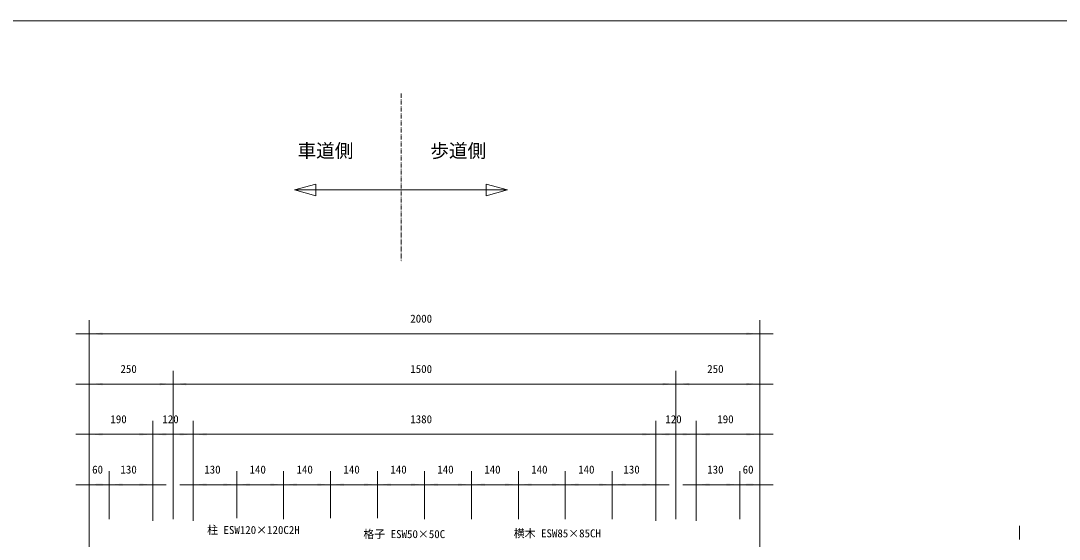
# Model space of a CAD drawing. Units: millimetres, scale not verified. Extents: x -3900 to 3900, y -2750 to 2750.
# Drawn here: x -2285 to 812, y 1205 to 2750 of the extents above; entities that cross this region are included whole.
import ezdxf
from ezdxf.enums import TextEntityAlignment as Align

# ---------------------------------------------------------------- set-up
doc = ezdxf.new("R2010")
doc.units = ezdxf.units.MM
doc.header["$LTSCALE"] = 20
doc.linetypes.add('USER6', pattern=[1.041641, 0.625, -0.208282, 0.069427, -0.138931])
doc.layers.add('0-1_IMPORTED', color=30, linetype='Continuous', lineweight=18)
doc.styles.add('ＭＳ ゴシック', font='')
doc.styles.get('ＭＳ ゴシック').set_extended_font_data('MS Gothic')

msp = doc.modelspace()

# ---------------------------------------------------------------- linework, layer by layer
at = {"layer": '0-1_IMPORTED', "linetype": 'USER6'}
msp.add_line((-1151, 2533.44), (-1151, 2033.44), dxfattribs=at)
at = {"layer": '0-1_IMPORTED'}
msp.add_line((-1468.5, 2245.94), (-833.5, 2245.94), dxfattribs=at)
at = {"layer": '0-1_IMPORTED', "color": 1}
for p, q in [((-2081, 1219.92), (-2081, 1857.57)), ((-81, 1220.45), (-81, 1857.57)), ((-2121, 1817.57), (-2081, 1817.57)), ((-2081, 1817.57), (-81, 1817.57)), ((-81, 1817.57), (-41, 1817.57)), ((-2081, 1159.92), (-2081, 1707.57)), ((-1831, 1264.92), (-1831, 1707.57)), ((-1831, 1264.92), (-1831, 1707.57)), ((-331, 1264.92), (-331, 1707.57)), ((-331, 1264.92), (-331, 1707.57)), ((-81, 1160.45), (-81, 1707.57)), ((-2121, 1667.57), (-2081, 1667.57)), ((-2081, 1667.57), (-1831, 1667.57)), ((-1871, 1667.57), (-1831, 1667.57)), ((-1831, 1667.57), (-1791, 1667.57)), ((-1831, 1667.57), (-331, 1667.57)), ((-371, 1667.57), (-331, 1667.57)), ((-331, 1667.57), (-291, 1667.57)), ((-331, 1667.57), (-81, 1667.57)), ((-81, 1667.57), (-41, 1667.57)), ((-2081, 1219.92), (-2081, 1557.92)), ((-1891, 1259.74), (-1891, 1557.92)), ((-1891, 1319.74), (-1891, 1557.92)), ((-1771, 1259.74), (-1771, 1557.92)), ((-1771, 1259.74), (-1771, 1557.92)), ((-391, 1259.92), (-391, 1557.92)), ((-391, 1259.92), (-391, 1557.92)), ((-271, 1259.92), (-271, 1557.92)), ((-271, 1259.92), (-271, 1557.92)), ((-81, 1220.45), (-81, 1557.92)), ((-2081, 1517.92), (-2121, 1517.92)), ((-1891, 1517.92), (-2081, 1517.92)), ((-1931, 1517.92), (-1891, 1517.92)), ((-1891, 1517.92), (-1771, 1517.92)), ((-1851, 1517.92), (-1891, 1517.92)), ((-1811, 1517.92), (-1771, 1517.92)), ((-1771, 1517.92), (-1731, 1517.92)), ((-1771, 1517.92), (-391, 1517.92)), ((-431, 1517.92), (-391, 1517.92)), ((-391, 1517.92), (-351, 1517.92)), ((-391, 1517.92), (-271, 1517.92)), ((-311, 1517.92), (-271, 1517.92)), ((-271, 1517.92), (-231, 1517.92)), ((-271, 1517.92), (-81, 1517.92)), ((-81, 1517.92), (-41, 1517.92)), ((-2081, 1264.92), (-2081, 1407.92)), ((-2021, 1264.92), (-2021, 1407.92)), ((-2021, 1264.92), (-2021, 1407.92)), ((-1891, 1259.92), (-1891, 1407.92)), ((-1771, 1259.92), (-1771, 1407.92)), ((-1641, 1267.88), (-1641, 1407.92)), ((-1641, 1267.88), (-1641, 1407.92)), ((-1501, 1264.92), (-1501, 1407.92)), ((-1501, 1264.92), (-1501, 1407.92)), ((-1361, 1267.88), (-1361, 1407.92)), ((-1361, 1267.88), (-1361, 1407.92)), ((-1221, 1267.88), (-1221, 1407.92)), ((-1221, 1267.88), (-1221, 1407.92)), ((-1081, 1264.92), (-1081, 1407.92)), ((-1081, 1264.92), (-1081, 1407.92)), ((-941, 1264.92), (-941, 1407.92)), ((-941, 1264.92), (-941, 1407.92)), ((-801, 1264.92), (-801, 1407.92)), ((-801, 1264.92), (-801, 1407.92)), ((-661, 1264.92), (-661, 1407.92)), ((-661, 1264.92), (-661, 1407.92)), ((-521, 1264.92), (-521, 1407.92)), ((-521, 1264.92), (-521, 1407.92)), ((-391, 1259.92), (-391, 1407.92)), ((-271, 1259.92), (-271, 1407.92)), ((-141, 1264.92), (-141, 1407.92)), ((-141, 1264.92), (-141, 1407.92)), ((-81, 1264.92), (-81, 1407.92)), ((-2121, 1367.92), (-2081, 1367.92)), ((-2081, 1367.92), (-2021, 1367.92)), ((-2061, 1367.92), (-2021, 1367.92)), ((-2021, 1367.92), (-1981, 1367.92)), ((-2021, 1367.92), (-1891, 1367.92)), ((-1891, 1367.92), (-1851, 1367.92)), ((-1811, 1367.92), (-1771, 1367.92)), ((-1771, 1367.92), (-1641, 1367.92)), ((-1681, 1367.92), (-1641, 1367.92)), ((-1641, 1367.92), (-1601, 1367.92)), ((-1641, 1367.92), (-1501, 1367.92)), ((-1541, 1367.92), (-1501, 1367.92)), ((-1501, 1367.92), (-1461, 1367.92)), ((-1501, 1367.92), (-1361, 1367.92)), ((-1401, 1367.92), (-1361, 1367.92)), ((-1361, 1367.92), (-1321, 1367.92)), ((-1361, 1367.92), (-1221, 1367.92)), ((-1261, 1367.92), (-1221, 1367.92)), ((-1221, 1367.92), (-1181, 1367.92)), ((-1221, 1367.92), (-1081, 1367.92)), ((-1121, 1367.92), (-1081, 1367.92)), ((-1081, 1367.92), (-1041, 1367.92)), ((-1081, 1367.92), (-941, 1367.92)), ((-981, 1367.92), (-941, 1367.92)), ((-941, 1367.92), (-901, 1367.92)), ((-941, 1367.92), (-801, 1367.92)), ((-841, 1367.92), (-801, 1367.92)), ((-801, 1367.92), (-761, 1367.92)), ((-801, 1367.92), (-661, 1367.92)), ((-701, 1367.92), (-661, 1367.92)), ((-661, 1367.92), (-621, 1367.92)), ((-661, 1367.92), (-521, 1367.92)), ((-561, 1367.92), (-521, 1367.92)), ((-521, 1367.92), (-481, 1367.92)), ((-521, 1367.92), (-391, 1367.92)), ((-391, 1367.92), (-351, 1367.92)), ((-311, 1367.92), (-271, 1367.92)), ((-271, 1367.92), (-141, 1367.92)), ((-181, 1367.92), (-141, 1367.92)), ((-141, 1367.92), (-101, 1367.92)), ((-141, 1367.92), (-81, 1367.92)), ((-81, 1367.92), (-41, 1367.92)), ((694, 1244.92), (694, 1204.92))]:
    msp.add_line(p, q, dxfattribs=at)
at = {"layer": '0-1_IMPORTED'}
for points in [[(-3900, 2750), (3900, 2750), (3900, -2750), (-3900, -2750)], [(-1468.5, 2245.94), (-1405, 2262.95), (-1405, 2228.92)], [(-833.5, 2245.94), (-897, 2228.92), (-897, 2262.95)]]:
    msp.add_lwpolyline(points, close=True, dxfattribs=at)
at = {"layer": '0-1_IMPORTED', "color": 1}
for points in [[(-2081, 1817.57), (-2041, 1821.07), (-2041, 1814.07)], [(-81, 1817.57), (-121, 1814.07), (-121, 1821.07)], [(-2081, 1667.57), (-2041, 1671.07), (-2041, 1664.07)], [(-1831, 1667.57), (-1871, 1664.07), (-1871, 1671.07)], [(-1831, 1667.57), (-1791, 1671.07), (-1791, 1664.07)], [(-331, 1667.57), (-371, 1664.07), (-371, 1671.07)], [(-331, 1667.57), (-291, 1671.07), (-291, 1664.07)], [(-81, 1667.57), (-121, 1664.07), (-121, 1671.07)], [(-2081, 1517.92), (-2041, 1521.42), (-2041, 1514.42)], [(-1891, 1517.92), (-1931, 1514.42), (-1931, 1521.42)], [(-1891, 1517.92), (-1851, 1521.42), (-1851, 1514.42)], [(-1771, 1517.92), (-1811, 1514.42), (-1811, 1521.42)], [(-1771, 1517.92), (-1731, 1521.42), (-1731, 1514.42)], [(-391, 1517.92), (-431, 1514.42), (-431, 1521.42)], [(-391, 1517.92), (-351, 1521.42), (-351, 1514.42)], [(-271, 1517.92), (-311, 1514.42), (-311, 1521.42)], [(-271, 1517.92), (-231, 1521.42), (-231, 1514.42)], [(-81, 1517.92), (-121, 1514.42), (-121, 1521.42)], [(-2081, 1367.92), (-2041, 1371.42), (-2041, 1364.42)], [(-2021, 1367.92), (-2061, 1364.42), (-2061, 1371.42)], [(-2021, 1367.92), (-1981, 1371.42), (-1981, 1364.42)], [(-1891, 1367.92), (-1931, 1364.42), (-1931, 1371.42)], [(-1771, 1367.92), (-1731, 1371.42), (-1731, 1364.42)], [(-1641, 1367.92), (-1681, 1364.42), (-1681, 1371.42)], [(-1641, 1367.92), (-1601, 1371.42), (-1601, 1364.42)], [(-1501, 1367.92), (-1541, 1364.42), (-1541, 1371.42)], [(-1501, 1367.92), (-1461, 1371.42), (-1461, 1364.42)], [(-1361, 1367.92), (-1401, 1364.42), (-1401, 1371.42)], [(-1361, 1367.92), (-1321, 1371.42), (-1321, 1364.42)], [(-1221, 1367.92), (-1261, 1364.42), (-1261, 1371.42)], [(-1221, 1367.92), (-1181, 1371.42), (-1181, 1364.42)], [(-1081, 1367.92), (-1121, 1364.42), (-1121, 1371.42)], [(-1081, 1367.92), (-1041, 1371.42), (-1041, 1364.42)], [(-941, 1367.92), (-981, 1364.42), (-981, 1371.42)], [(-941, 1367.92), (-901, 1371.42), (-901, 1364.42)], [(-801, 1367.92), (-841, 1364.42), (-841, 1371.42)], [(-801, 1367.92), (-761, 1371.42), (-761, 1364.42)], [(-661, 1367.92), (-701, 1364.42), (-701, 1371.42)], [(-661, 1367.92), (-621, 1371.42), (-621, 1364.42)], [(-521, 1367.92), (-561, 1364.42), (-561, 1371.42)], [(-521, 1367.92), (-481, 1371.42), (-481, 1364.42)], [(-391, 1367.92), (-431, 1364.42), (-431, 1371.42)], [(-271, 1367.92), (-231, 1371.42), (-231, 1364.42)], [(-141, 1367.92), (-181, 1364.42), (-181, 1371.42)], [(-141, 1367.92), (-101, 1371.42), (-101, 1364.42)], [(-81, 1367.92), (-121, 1364.42), (-121, 1371.42)]]:
    msp.add_solid(points, dxfattribs=at)

# ---------------------------------------------------------------- texts
at = {"layer": '0-1_IMPORTED', "color": 7, "style": 'ＭＳ ゴシック'}
for s, height, p in [('車道側', 40.7, (-1459.58, 2330.22)), ('歩道側', 40.7, (-1063.74, 2330.22)), ('2000', 23.88, (-1123.33, 1843.5)), ('250', 23.88, (-1987.75, 1693.5)), ('1500', 23.88, (-1123.33, 1693.5)), ('250', 23.88, (-237.75, 1693.5)), ('190', 23.88, (-2017.75, 1543.85)), ('120', 23.88, (-1862.75, 1543.85)), ('1380', 23.88, (-1123.33, 1543.85)), ('120', 23.88, (-362.75, 1543.85)), ('190', 23.88, (-207.75, 1543.85)), ('60', 23.88, (-2072.17, 1393.85)), ('130', 23.88, (-1987.75, 1393.85)), ('130', 23.88, (-1737.75, 1393.85)), ('140', 23.88, (-1602.75, 1393.85)), ('140', 23.88, (-1462.75, 1393.85)), ('140', 23.88, (-1322.75, 1393.85)), ('140', 23.88, (-1182.75, 1393.85)), ('140', 23.88, (-1042.75, 1393.85)), ('140', 23.88, (-902.75, 1393.85)), ('140', 23.88, (-762.75, 1393.85)), ('140', 23.88, (-622.75, 1393.85)), ('130', 23.88, (-487.75, 1393.85)), ('130', 23.88, (-237.75, 1393.85)), ('60', 23.88, (-132.17, 1393.85)), ('柱 ESW120×120C2H', 23.88, (-1729.25, 1213.81)), ('格子 ESW50×50C', 23.88, (-1263.23, 1201.52)), ('横木 ESW85×85CH', 23.88, (-814.84, 1203.81))]:
    msp.add_text(s, height=height, dxfattribs=at).set_placement(p, align=Align.BOTTOM_LEFT)

doc.saveas('drawing.dxf')
